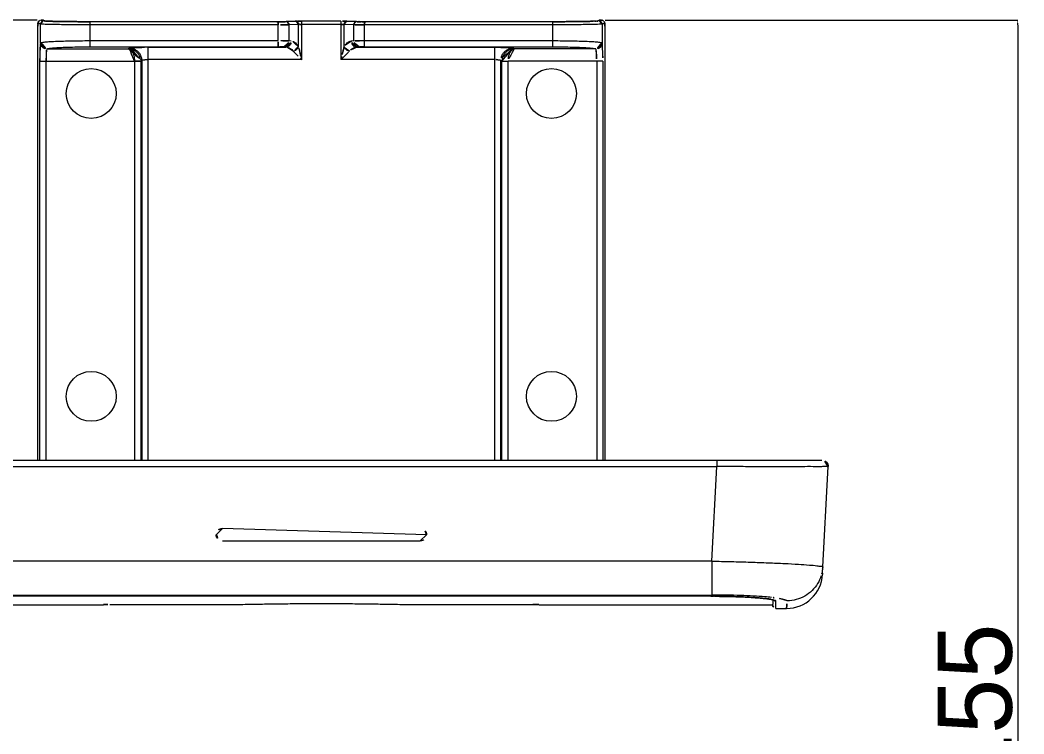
# Model space of a CAD drawing. Extents: x 16296665491 to 16296671741, y -37409618531 to -37409613952.
# Drawn here: x 16296667252 to 16296668064, y -37409616410 to -37409615832 of the extents above; entities that cross this region are included whole.
import ezdxf

# ---------------------------------------------------------------- set-up
doc = ezdxf.new("R2010")
doc.units = 0
doc.header["$LTSCALE"] = 10
doc.header["$MEASUREMENT"] = 0
doc.header["$PDMODE"] = 3
doc.header["$PDSIZE"] = -10
doc.layers.get('0').update_dxf_attribs({"linetype": 'CONTINUOUS'})
doc.layers.get('DEFPOINTS').update_dxf_attribs({"linetype": 'CONTINUOUS'})
doc.styles.add('Daelim Dimension', font='')
doc.styles.get('Daelim Dimension').set_extended_font_data('나눔고딕')
doc.dimstyles.new('DEFAULT', dxfattribs={"dimscale": 2, "dimtxt": 2, "dimasz": 2, "dimexe": 0, "dimexo": 2, "dimgap": 1, "dimtad": 1, "dimdec": 1, "dimzin": 9, "dimdsep": 46, "dimtxsty": 'Daelim Dimension', "dimcen": 0.5, "dimclrd": 252, "dimclre": 252, "dimclrt": 3, "dimadec": 1, "dimazin": 0, "dimtfac": 1, "dimtdec": 1, "dimtix": 1, "dimtmove": 0, "dimatfit": 3, "dimfxl": 1, "dimtolj": 1, "dimtzin": 1, "dimlwd": 9, "dimlwe": 9, "dimarcsym": 0})

# ---------------------------------------------------------------- blocks, each defined once
blk = doc.blocks.new('*D14')
at = {"color": 5, "lineweight": 9, "transparency": 16777216}
for p, q in [((16296667265.958839, -37409615832.332893), (16296666730.59252, -37409615832.332893)), ((16296666730.59252, -37409616303.547737), (16296666730.59252, -37409615836.332893)), ((16296667126.075529, -37409616307.547737), (16296666730.59252, -37409616307.547737))]:
    blk.add_line(p, q, dxfattribs=at)
at = {"color": 5, "transparency": 16777216}
for points in [[(16296666729.92585, -37409615836.332893), (16296666731.25919, -37409615836.332893), (16296666730.59252, -37409615832.332893)], [(16296666729.92585, -37409616303.547737), (16296666731.25919, -37409616303.547737), (16296666730.59252, -37409616307.547737)]]:
    blk.add_solid(points, dxfattribs=at)
at = {"layer": 'DEFPOINTS', "color": 0, "transparency": 16777216}
for p in [(16296666730.59252, -37409615832.332893), (16296667269.958839, -37409615832.332893), (16296667130.075529, -37409616307.547737)]:
    blk.add_point(p, dxfattribs=at)
at = {"color": 7, "lineweight": 0, "transparency": 16777216, "insert": (16296666696.274929, -37409616069.940308), "char_height": 60, "attachment_point": 5, "rotation": 90, "style": 'Daelim Dimension'}
blk.add_mtext('\\A1;475', dxfattribs=at)
blk = doc.blocks.new('*D18')
at = {"color": 5, "lineweight": 9, "transparency": 16777216}
for p, q in [((16296667725.16667, -37409615832.326347), (16296668058.81551, -37409615832.326347)), ((16296668058.81551, -37409615836.326347), (16296668058.81551, -37409616983.282181)), ((16296668054.81551, -37409616987.282181), (16296668058.81551, -37409616987.282181))]:
    blk.add_line(p, q, dxfattribs=at)
at = {"color": 5, "transparency": 16777216}
for points in [[(16296668058.14884, -37409615836.326347), (16296668059.48217, -37409615836.326347), (16296668058.81551, -37409615832.326347)], [(16296668058.14884, -37409616983.282181), (16296668059.48217, -37409616983.282181), (16296668058.81551, -37409616987.282181)]]:
    blk.add_solid(points, dxfattribs=at)
at = {"layer": 'DEFPOINTS', "color": 0, "transparency": 16777216}
for p in [(16296667721.16667, -37409615832.326347), (16296668058.81551, -37409616987.282181), (16296668058.81551, -37409616987.282181)]:
    blk.add_point(p, dxfattribs=at)
at = {"color": 7, "lineweight": 0, "transparency": 16777216, "insert": (16296668024.497919, -37409616409.80426), "char_height": 60, "attachment_point": 5, "rotation": 90, "style": 'Daelim Dimension'}
blk.add_mtext('\\A1;1155', dxfattribs=at)

msp = doc.modelspace()

# ---------------------------------------------------------------- linework, layer by layer
at = {"color": 9, "linetype": 'Continuous', "lineweight": 0}
for p, q in [((16296667266.628969, -37409615837.318077), (16296667266.62211, -37409615837.318077)), ((16296667266.622141, -37409615837.301376), (16296667266.628969, -37409615837.318077)), ((16296667268.82115, -37409615835.550117), (16296667266.75749, -37409615834.862793)), ((16296667268.82123, -37409615850.900421), (16296667268.82115, -37409615835.550117)), ((16296667271.31785, -37409615833.050537), (16296667269.254061, -37409615832.363167)), ((16296667270.877991, -37409615832.321327), (16296667270.878059, -37409615832.321327)), ((16296667270.878059, -37409615832.321327), (16296667270.88905, -37409615832.321999)), ((16296667270.88905, -37409615832.321999), (16296667273.070971, -37409615833.048714)), ((16296667271.20505, -37409615832.373093), (16296667271.193359, -37409615832.36927)), ((16296667460.987101, -37409615833.670853), (16296667308.76646, -37409615833.670853)), ((16296667308.76646, -37409615833.670853), (16296667308.76646, -37409615853.962051)), ((16296667460.98737, -37409615836.170464), (16296667308.76893, -37409615836.170464)), ((16296667460.98737, -37409615848.968903), (16296667460.98737, -37409615836.170464)), ((16296667465.490801, -37409615833.608719), (16296667465.517839, -37409615833.608437)), ((16296667475.276779, -37409615833.369751), (16296667467.482559, -37409615833.605392)), ((16296667477.44195, -37409615835.869362), (16296667469.647619, -37409615836.105011)), ((16296667469.647619, -37409615836.105011), (16296667469.647619, -37409615849.099922)), ((16296667474.729971, -37409615833.329391), (16296667474.75717, -37409615833.329117)), ((16296667474.729971, -37409615833.329391), (16296667474.75717, -37409615833.329117)), ((16296667477.441851, -37409615854.05349), (16296667477.44195, -37409615835.869362)), ((16296667478.307871, -37409615833.293198), (16296667478.307871, -37409615833.293327)), ((16296667511.575821, -37409615833.321747), (16296667480.039921, -37409615833.321747)), ((16296667480.039921, -37409615864.251534), (16296667480.039921, -37409615833.321747)), ((16296667511.576019, -37409615835.821373), (16296667480.039921, -37409615835.821373)), ((16296667511.575821, -37409615833.321747), (16296667511.575821, -37409615864.251534)), ((16296667513.454639, -37409615833.293198), (16296667513.454639, -37409615833.293327)), ((16296667521.96813, -37409615836.105011), (16296667514.1735, -37409615835.869347)), ((16296667514.173901, -37409615854.05349), (16296667514.1735, -37409615835.869347)), ((16296667524.13319, -37409615833.605392), (16296667516.338961, -37409615833.369751)), ((16296667517.032539, -37409615833.329391), (16296667517.005341, -37409615833.329117)), ((16296667517.005341, -37409615833.329117), (16296667517.032539, -37409615833.329391)), ((16296667521.96813, -37409615849.099922), (16296667521.96813, -37409615836.105011)), ((16296667526.271721, -37409615833.608719), (16296667526.24468, -37409615833.608437)), ((16296667682.846821, -37409615836.170464), (16296667530.62838, -37409615836.170464)), ((16296667530.6287, -37409615853.962051), (16296667530.62838, -37409615836.170464)), ((16296667682.849291, -37409615833.670853), (16296667530.699301, -37409615833.670853)), ((16296667682.849291, -37409615853.962051), (16296667682.849291, -37409615833.670853)), ((16296667718.544781, -37409615833.048714), (16296667720.72669, -37409615832.321999)), ((16296667722.361679, -37409615832.363167), (16296667720.297899, -37409615833.050537)), ((16296667720.4107, -37409615832.373093), (16296667720.422569, -37409615832.369217)), ((16296667720.72669, -37409615832.321999), (16296667720.738131, -37409615832.321327)), ((16296667720.738131, -37409615832.321327), (16296667720.73819, -37409615832.321327)), ((16296667722.7946, -37409615835.550117), (16296667722.79443, -37409615850.899887)), ((16296667724.858259, -37409615834.862793), (16296667722.7946, -37409615835.550117)), ((16296667724.98678, -37409615837.318077), (16296667724.993601, -37409615837.301376)), ((16296667724.993629, -37409615837.318077), (16296667724.98678, -37409615837.318077)), ((16296667274.021179, -37409615855.575417), (16296667340.00803, -37409615855.575417)), ((16296667308.76646, -37409615848.968903), (16296667460.98737, -37409615848.968903)), ((16296667308.76646, -37409615853.962051), (16296667460.96563, -37409615853.962051)), ((16296667340.57325, -37409615855.010208), (16296667340.00803, -37409615855.575417)), ((16296667355.5527, -37409615854.265228), (16296667467.213961, -37409615854.265213)), ((16296667355.5527, -37409615854.265228), (16296667355.5527, -37409616188.27993)), ((16296667467.213961, -37409615854.265213), (16296667465.31749, -37409615854.093071)), ((16296667471.544241, -37409615849.272079), (16296667469.647619, -37409615849.099922)), ((16296667521.96813, -37409615849.099922), (16296667520.07151, -37409615849.272079)), ((16296667526.29825, -37409615854.093071), (16296667524.401779, -37409615854.265221)), ((16296667524.401779, -37409615854.265221), (16296667636.063049, -37409615854.265228)), ((16296667530.62838, -37409615848.968903), (16296667682.849291, -37409615848.968903)), ((16296667530.6287, -37409615853.962051), (16296667682.849291, -37409615853.962051)), ((16296667636.063049, -37409616188.27993), (16296667636.063049, -37409615854.265228)), ((16296667651.60771, -37409615855.575417), (16296667651.04249, -37409615855.010208)), ((16296667717.594589, -37409615855.575432), (16296667651.60771, -37409615855.575417)), ((16296667268.2012, -37409615865.561722), (16296667344.746691, -37409615865.561722)), ((16296667268.2012, -37409616188.27993), (16296667268.2012, -37409615865.561722)), ((16296667273.194349, -37409616188.27993), (16296667273.194349, -37409615865.561722)), ((16296667349.732599, -37409615865.314079), (16296667344.746691, -37409615865.561722)), ((16296667349.746, -37409615865.810043), (16296667344.752859, -37409615865.810043)), ((16296667344.752859, -37409615865.810043), (16296667344.752859, -37409616188.27993)), ((16296667350.559549, -37409615864.996498), (16296667349.746, -37409615865.810043)), ((16296667349.746, -37409615865.810043), (16296667349.746, -37409616188.27993)), ((16296667350.559549, -37409615864.996498), (16296667350.559549, -37409616188.27993)), ((16296667480.039921, -37409615864.251534), (16296667355.5527, -37409615864.251534)), ((16296667636.063049, -37409615864.251534), (16296667511.575821, -37409615864.251534)), ((16296667641.86974, -37409615865.810043), (16296667641.0562, -37409615864.996498)), ((16296667641.0562, -37409616188.27993), (16296667641.0562, -37409615864.996498)), ((16296667646.86289, -37409615865.810043), (16296667641.86974, -37409615865.810043)), ((16296667641.86974, -37409616188.27993), (16296667641.86974, -37409615865.810043)), ((16296667641.88315, -37409615865.314079), (16296667646.869049, -37409615865.561722)), ((16296667646.86289, -37409616188.27993), (16296667646.86289, -37409615865.810043)), ((16296667723.414551, -37409615865.561722), (16296667646.869049, -37409615865.561722)), ((16296667718.4214, -37409615865.561127), (16296667718.4214, -37409616188.27993)), ((16296667723.414551, -37409615865.561722), (16296667723.414551, -37409616188.27993)), ((16296667815.65556, -37409616188.27993), (16296667815.65556, -37409616193.541611)), ((16296667175.96019, -37409616193.541611), (16296667815.65556, -37409616193.541611)), ((16296667811.645109, -37409616270.065613), (16296667815.65556, -37409616193.541611)), ((16296667811.645109, -37409616270.065613), (16296667179.97064, -37409616270.065613)), ((16296667811.645109, -37409616270.065613), (16296667811.645109, -37409616297.443123)), ((16296667901.01754, -37409616279.687317), (16296667900.95937, -37409616280.797241)), ((16296667179.97064, -37409616297.443123), (16296667811.645109, -37409616297.443123)), ((16296667810.80797, -37409616298.446449), (16296667810.80797, -37409616298.454643)), ((16296667863.307989, -37409616308.279968), (16296667863.307989, -37409616302.247192)), ((16296667860.807989, -37409616305.779716), (16296667860.807989, -37409616304.961327))]:
    msp.add_line(p, q, dxfattribs=at)
at = {"color": 7, "linetype": 'Continuous', "lineweight": 0}
for p, q in [((16296667266.62211, -37409616188.27993), (16296667266.62211, -37409615837.318077)), ((16296667271.20505, -37409615832.373093), (16296667273.386971, -37409615833.0998)), ((16296667465.490801, -37409615833.608719), (16296667474.729971, -37409615833.329391)), ((16296667517.032539, -37409615833.329391), (16296667526.271709, -37409615833.608719)), ((16296667718.25584, -37409615833.09079), (16296667720.4107, -37409615832.373093)), ((16296667724.993629, -37409615837.318077), (16296667724.993629, -37409616188.27993)), ((16296667091.07675, -37409616188.27993), (16296667900.539, -37409616188.27993)), ((16296667901.01754, -37409616279.687317), (16296667905.53223, -37409616193.541847)), ((16296667810.80797, -37409616298.454643), (16296667180.807779, -37409616298.454643)), ((16296667860.807989, -37409616301.257622), (16296667860.807989, -37409616304.961327)), ((16296667130.80776, -37409616305.279968), (16296667319.702999, -37409616305.279968)), ((16296667319.697109, -37409616305.279663), (16296667319.702999, -37409616305.167183)), ((16296667324.807819, -37409616305.118553), (16296667426.34971, -37409616305.118553)), ((16296667565.266041, -37409616305.118553), (16296667666.80793, -37409616305.118553)), ((16296667671.912741, -37409616305.279968), (16296667860.807989, -37409616305.279968)), ((16296667671.91864, -37409616305.279663), (16296667671.91275, -37409616305.167183)), ((16296667863.307989, -37409616308.279968), (16296667871.999411, -37409616308.279968))]:
    msp.add_line(p, q, dxfattribs=at)
at = {"lineweight": 0}
msp.add_lwpolyline([(16296667415.807871, -37409616253.644562), (16296667575.807871, -37409616253.644562, 0.4142135624), (16296667580.807871, -37409616248.644562), (16296667580.807871, -37409616248.644562, 0.4142135624), (16296667575.807871, -37409616243.644562), (16296667415.807871, -37409616243.644562, 0.4142135624), (16296667410.807871, -37409616248.644562), (16296667410.807871, -37409616248.644562, 0.4142135624)], format="xyb", close=True, dxfattribs=at)
at = {"color": 9, "linetype": 'Continuous', "lineweight": 0}
for centre in [(16296667309.807871, -37409615891.713722), (16296667681.807871, -37409615891.713722), (16296667309.807871, -37409616136.713722), (16296667681.807871, -37409616136.713722)]:
    msp.add_circle(centre, 20.192124, dxfattribs=at)
at = {"color": 7, "linetype": 'Continuous', "lineweight": 0}
for centre, radius, start, end in [((16296667900.539101, -37409616193.27993), 5.000002, 356.999900535, 90), ((16296667871.99909, -37409616279.279907), 29.000009, 269.996065811, 356.999900535), ((16296667863.307989, -37409616305.779968), 2.500001, 180, 270)]:
    msp.add_arc(centre, radius, start, end, dxfattribs=at)
for points, start_tangent, end_tangent in [([(16296667266.635139, -37409615836.403709), (16296667266.62323, -37409615837.09906), (16296667266.62199, -37409615837.301224)], (-0.0255139477, -0.9996744663), (-0.0034279371, -0.9999941246)), ([(16296667266.640909, -37409615836.197968), (16296667266.635139, -37409615836.403709)], (-0.0306258522, -0.9995309186), (-0.0255139475, -0.9996744663)), ([(16296667267.302231, -37409615833.292473), (16296667267.21093, -37409615833.412521), (16296667266.97892, -37409615833.808662), (16296667266.823271, -37409615834.230637), (16296667266.74156, -37409615834.633583), (16296667266.704281, -37409615834.973381), (16296667266.67728, -37409615835.356003), (16296667266.654169, -37409615835.826363), (16296667266.640909, -37409615836.197968)], (-0.6288241479, -0.7775475491), (-0.0306258522, -0.9995309186)), ([(16296667267.61071, -37409615832.97319), (16296667267.50268, -37409615833.072517), (16296667267.302231, -37409615833.292473)], (-0.7555990563, -0.6550344007), (-0.6288241478, -0.7775475491)), ([(16296667268.590139, -37409615832.448997), (16296667268.20541, -37409615832.589508), (16296667267.839569, -37409615832.796761), (16296667267.61071, -37409615832.97319)], (-0.9640989632, -0.2655431964), (-0.7555990563, -0.6550344007)), ([(16296667269.66641, -37409615832.338943), (16296667269.51178, -37409615832.343033), (16296667269.31761, -37409615832.349663), (16296667269.150299, -37409615832.358269), (16296667268.928129, -37409615832.380051), (16296667268.590139, -37409615832.448997)], (-0.9997112935, -0.024027686), (-0.9640989632, -0.2655431964)), ([(16296667270.25103, -37409615832.328148), (16296667270.036591, -37409615832.331482), (16296667269.751499, -37409615832.33699), (16296667269.66641, -37409615832.338943)], (-0.9998994167, -0.0141829618), (-0.9997112935, -0.0240276858)), ([(16296667270.613609, -37409615832.323723), (16296667270.36639, -37409615832.326576), (16296667270.25103, -37409615832.328148)], (-0.999946706, -0.0103240076), (-0.9998994167, -0.0141829618)), ([(16296667270.87785, -37409615832.321327), (16296667270.74638, -37409615832.322441), (16296667270.613609, -37409615832.323723)], (-0.9999692995, -0.0078358209), (-0.999946706, -0.0103240077)), ([(16296667271.193279, -37409615832.369522), (16296667270.99552, -37409615832.327293), (16296667270.877781, -37409615832.321281)], (-0.9525057027, 0.3045207486), (-0.999968958, -0.0078792844)), ([(16296667274.71895, -37409615833.204811), (16296667274.4573, -37409615833.189522), (16296667274.118641, -37409615833.167152), (16296667273.8431, -37409615833.145737), (16296667273.628691, -37409615833.125771), (16296667273.47369, -37409615833.107986), (16296667273.37822, -37409615833.094093), (16296667273.37326, -37409615833.093132)], (-0.9984448211, 0.0557488944), (-0.9819135342, 0.1893299011)), ([(16296667307.279261, -37409615833.643333), (16296667305.90485, -37409615833.641708), (16296667303.874269, -37409615833.637604), (16296667301.88674, -37409615833.631577), (16296667299.94766, -37409615833.623756), (16296667298.06146, -37409615833.614212), (16296667296.23213, -37409615833.603043), (16296667294.46327, -37409615833.590347), (16296667292.758039, -37409615833.576241), (16296667291.119261, -37409615833.560799), (16296667289.5497, -37409615833.544144), (16296667288.051491, -37409615833.526367), (16296667286.626089, -37409615833.507568), (16296667285.27463, -37409615833.487839), (16296667283.99802, -37409615833.467293), (16296667282.796841, -37409615833.445999), (16296667281.671101, -37409615833.424057), (16296667280.620649, -37409615833.401573), (16296667279.645161, -37409615833.378593), (16296667278.74412, -37409615833.35524), (16296667277.91659, -37409615833.331581), (16296667277.16197, -37409615833.307701), (16296667276.48003, -37409615833.28373), (16296667275.87011, -37409615833.259804), (16296667275.330971, -37409615833.236023), (16296667274.86075, -37409615833.212547), (16296667274.71895, -37409615833.204811)], (-0.9999996442, 0.000843539), (-0.9984448211, 0.0557488945)), ([(16296667309.021629, -37409615833.644058), (16296667307.971901, -37409615833.643799), (16296667307.279261, -37409615833.643333)], (-1, -0.0000038852), (-0.9999996442, 0.000843539)), ([(16296667459.79236, -37409615833.644211), (16296667459.91423, -37409615833.64415), (16296667460.039289, -37409615833.644112), (16296667460.16988, -37409615833.644073), (16296667460.30966, -37409615833.644012), (16296667460.46216, -37409615833.643951), (16296667460.63101, -37409615833.643883), (16296667460.82004, -37409615833.643806), (16296667461.03334, -37409615833.643707), (16296667461.27499, -37409615833.643593), (16296667461.54851, -37409615833.64344), (16296667461.85144, -37409615833.643227), (16296667462.18107, -37409615833.642906), (16296667462.55731, -37409615833.642273)], (0.9999992688, 0.0012093051), (0.9999974378, 0.0022637325)), ([(16296667462.55731, -37409615833.642273), (16296667462.96084, -37409615833.641037), (16296667463.35638, -37409615833.63913), (16296667463.739611, -37409615833.636513), (16296667464.11162, -37409615833.633148), (16296667464.477381, -37409615833.628906), (16296667464.838779, -37409615833.62355), (16296667465.19105, -37409615833.616814), (16296667465.517839, -37409615833.608437)], (0.9999974378, 0.0022637325), (0.9995434213, 0.0302150462)), ([(16296667474.75717, -37409615833.329117), (16296667475.41016, -37409615833.31427), (16296667476.258341, -37409615833.302917), (16296667476.90576, -37409615833.297638)], (0.9995424176, 0.0302482311), (0.9999799155, 0.0063378644)), ([(16296667476.90576, -37409615833.297638), (16296667477.245541, -37409615833.295776), (16296667478.307871, -37409615833.293327)], (0.9999799155, 0.0063378644), (1, -0.0000059757)), ([(16296667513.454639, -37409615833.293327), (16296667514.517731, -37409615833.295776), (16296667514.85758, -37409615833.297653)], (1, 0.0000072572), (0.9999798873, -0.0063423206)), ([(16296667514.85758, -37409615833.297653), (16296667515.50495, -37409615833.302933), (16296667516.352909, -37409615833.314278), (16296667517.005341, -37409615833.329117)], (0.9999798873, -0.0063423205), (0.9995425725, -0.0302431098)), ([(16296667526.24468, -37409615833.608437), (16296667526.514919, -37409615833.61554), (16296667526.798161, -37409615833.621353), (16296667527.10194, -37409615833.626358), (16296667527.43005, -37409615833.630707), (16296667527.78315, -37409615833.634453), (16296667528.159929, -37409615833.637543), (16296667528.55125, -37409615833.639923), (16296667528.945881, -37409615833.641563), (16296667529.07526, -37409615833.641937)], (0.9995433608, -0.0302170471), (0.9999962239, -0.0027481202)), ([(16296667529.07526, -37409615833.641937), (16296667529.32585, -37409615833.642517), (16296667529.661501, -37409615833.642998), (16296667529.95178, -37409615833.643257), (16296667530.216089, -37409615833.64344), (16296667530.454929, -37409615833.643578), (16296667530.66851, -37409615833.643677), (16296667530.858891, -37409615833.643768), (16296667531.028509, -37409615833.643837), (16296667531.182911, -37409615833.643913), (16296667531.329029, -37409615833.643967), (16296667531.473841, -37409615833.64402), (16296667531.62435, -37409615833.644081), (16296667531.787519, -37409615833.644127), (16296667531.96941, -37409615833.644211)], (0.9999962239, -0.0027481202), (0.9999997267, -0.0007393585)), ([(16296667684.338249, -37409615833.643333), (16296667683.190981, -37409615833.643967), (16296667682.59411, -37409615833.644058)], (-0.9999996434, -0.0008444857), (-1, 0.0000038771)), ([(16296667716.945551, -37409615833.20208), (16296667716.57234, -37409615833.222038), (16296667716.153099, -37409615833.242104), (16296667715.687111, -37409615833.262207), (16296667715.17363, -37409615833.282318), (16296667714.61212, -37409615833.302361), (16296667714.00218, -37409615833.322289), (16296667713.343479, -37409615833.342041), (16296667712.635731, -37409615833.36158), (16296667711.87849, -37409615833.380859), (16296667711.07135, -37409615833.399849), (16296667710.21409, -37409615833.418503), (16296667709.30657, -37409615833.436752), (16296667708.348669, -37409615833.454567), (16296667707.34034, -37409615833.471916), (16296667706.28161, -37409615833.488747), (16296667705.172791, -37409615833.504997), (16296667704.014311, -37409615833.520638), (16296667702.80666, -37409615833.535591), (16296667701.550461, -37409615833.549828), (16296667700.2465, -37409615833.563293), (16296667698.89591, -37409615833.575897), (16296667697.50012, -37409615833.587631), (16296667696.060511, -37409615833.598412), (16296667694.578581, -37409615833.608192), (16296667693.05603, -37409615833.61692), (16296667691.494761, -37409615833.624542), (16296667689.89683, -37409615833.630981), (16296667688.264521, -37409615833.636208), (16296667686.60047, -37409615833.64016), (16296667684.90806, -37409615833.642769), (16296667684.338249, -37409615833.643333)], (-0.9983926179, -0.0566761012), (-0.9999996434, -0.0008444857)), ([(16296667717.556391, -37409615833.162842), (16296667717.27339, -37409615833.182297), (16296667716.945551, -37409615833.20208)], (-0.9972468746, -0.0741530243), (-0.9983926179, -0.0566761012)), ([(16296667717.864389, -37409615833.137787), (16296667717.794809, -37409615833.143837), (16296667717.556391, -37409615833.162842)], (-0.995981579, -0.0895583288), (-0.9972468746, -0.0741530244)), ([(16296667720.737949, -37409615832.321281), (16296667720.607269, -37409615832.328789), (16296667720.422649, -37409615832.369476)], (-0.9999687579, 0.0079046376), (-0.9524703381, -0.3046313428)), ([(16296667721.93376, -37409615832.338577), (16296667721.768539, -37409615832.334976), (16296667721.48773, -37409615832.329987), (16296667721.16543, -37409615832.325546), (16296667720.79718, -37409615832.321808), (16296667720.737909, -37409615832.321327)], (-0.9997196332, 0.0236781534), (-0.9999693034, 0.0078353214)), ([(16296667723.915051, -37409615832.898811), (16296667723.532181, -37409615832.649696), (16296667723.140011, -37409615832.483429), (16296667722.78167, -37409615832.394562), (16296667722.53167, -37409615832.363167), (16296667722.37085, -37409615832.352913), (16296667722.20797, -37409615832.346313), (16296667722.009279, -37409615832.340439), (16296667721.93376, -37409615832.338577)], (-0.7851682653, 0.6192824842), (-0.9997196332, 0.0236781533)), ([(16296667724.26033, -37409615833.228897), (16296667723.915051, -37409615832.898811)], (-0.6540010374, 0.7564936503), (-0.7851682652, 0.6192824843)), ([(16296667724.792669, -37409615834.231956), (16296667724.746321, -37409615834.080116), (16296667724.54348, -37409615833.629028), (16296667724.26033, -37409615833.228897)], (-0.2639903566, 0.9645253193), (-0.6540010374, 0.7564936504)), ([(16296667724.979441, -37409615836.359016), (16296667724.95929, -37409615835.771477), (16296667724.9342, -37409615835.28553), (16296667724.903589, -37409615834.886414), (16296667724.85647, -37409615834.520264), (16296667724.792669, -37409615834.231956)], (-0.0265938332, 0.9996463215), (-0.2639903566, 0.9645253193)), ([(16296667724.993759, -37409615837.301224), (16296667724.99225, -37409615837.068909), (16296667724.979441, -37409615836.359016)], (-0.0034299899, 0.9999941176), (-0.0265938332, 0.9996463215)), ([(16296667905.53224, -37409616193.541962), (16296667904.164129, -37409616193.582916), (16296667900.108549, -37409616193.614998), (16296667893.490431, -37409616193.637039), (16296667884.510481, -37409616193.648247), (16296667873.44035, -37409616193.648216), (16296667860.614241, -37409616193.636932), (16296667846.41872, -37409616193.614838), (16296667831.280951, -37409616193.58271), (16296667815.65556, -37409616193.541611)], (0.038295426, -0.9992664611), (-0.9999958527, 0.0028800387)), ([(16296667810.80797, -37409616298.454552), (16296667812.678789, -37409616298.457283), (16296667813.811119, -37409616298.461578)], (1, -0.0000039156), (0.9999890755, -0.0046742698)), ([(16296667813.811119, -37409616298.461578), (16296667816.05714, -37409616298.476013), (16296667819.37109, -37409616298.511749), (16296667822.60622, -37409616298.563667), (16296667825.75079, -37409616298.630737), (16296667828.79512, -37409616298.71183), (16296667831.730459, -37409616298.805847), (16296667834.548941, -37409616298.911728), (16296667837.24387, -37409616299.028267), (16296667839.808821, -37409616299.154221), (16296667842.23852, -37409616299.288383), (16296667844.52877, -37409616299.429626), (16296667846.67696, -37409616299.576797), (16296667848.681471, -37409616299.728737), (16296667850.541189, -37409616299.884361), (16296667852.255461, -37409616300.042603), (16296667853.824579, -37409616300.202454), (16296667855.24988, -37409616300.362877), (16296667856.532801, -37409616300.522858), (16296667857.67454, -37409616300.681236), (16296667858.675579, -37409616300.836678), (16296667859.537279, -37409616300.987633), (16296667860.261089, -37409616301.132088), (16296667860.847891, -37409616301.267319), (16296667861.29719, -37409616301.389053), (16296667861.60092, -37409616301.488129), (16296667861.6378, -37409616301.503723)], (0.9999890755, -0.0046742698), (0.9196992341, -0.392623635)), ([(16296667319.702999, -37409616305.167183), (16296667320.0979, -37409616305.14946), (16296667321.1982, -37409616305.133698), (16296667322.839161, -37409616305.12262), (16296667324.807819, -37409616305.118553)], (-0.0047739418, 0.9999886047), (1, 0.0000004613)), ([(16296667426.34971, -37409616305.118553), (16296667434.280439, -37409616304.945587), (16296667444.94607, -37409616304.745987), (16296667457.777849, -37409616304.556053), (16296667472.3451, -37409616304.406883), (16296667487.83408, -37409616304.32579), (16296667503.78167, -37409616304.32579), (16296667519.270651, -37409616304.406883), (16296667533.8379, -37409616304.556053), (16296667546.66968, -37409616304.745987), (16296667557.33531, -37409616304.945587), (16296667565.266041, -37409616305.118553)], (0.9997326194, 0.0231233592), (0.9997326194, -0.0231233592)), ([(16296667666.80793, -37409616305.118553), (16296667668.77659, -37409616305.12262), (16296667670.417549, -37409616305.133698), (16296667671.517839, -37409616305.14946), (16296667671.912741, -37409616305.167183)], (1, -0.0000004853), (-0.0045635259, -0.9999895871)), ([(16296667871.999411, -37409616308.279968), (16296667872.035339, -37409616307.58918), (16296667872.142799, -37409616305.517143), (16296667872.321739, -37409616302.064873)], (0.0519994532, 0.9986471133), (0.0518314772, 0.9986558456))]:
    msp.add_spline(points, degree=3, dxfattribs=dict(at, start_tangent=start_tangent, end_tangent=end_tangent))
at = {"color": 9, "linetype": 'Continuous', "lineweight": 0}
for points, start_tangent, end_tangent in [([(16296667266.62896, -37409615837.318077), (16296667266.63279, -37409615836.866676), (16296667266.64163, -37409615836.424538), (16296667266.65473, -37409615836.007652), (16296667266.671329, -37409615835.63205), (16296667266.69067, -37409615835.313744), (16296667266.70112, -37409615835.181084), (16296667266.711981, -37409615835.068741), (16296667266.723141, -37409615834.978737), (16296667266.73451, -37409615834.913071), (16296667266.746, -37409615834.873741), (16296667266.7575, -37409615834.862747)], (0.0023705014, 0.9999971904), (0.9485943616, -0.3164944505)), ([(16296667267.30883, -37409615833.297783), (16296667267.179041, -37409615833.474792), (16296667266.9482, -37409615833.906761), (16296667266.80587, -37409615834.375427), (16296667266.757509, -37409615834.862793)], (-0.6260837783, -0.7797557967), (-0.0009074042, -0.9999995883)), ([(16296667308.76893, -37409615836.170471), (16296667301.22402, -37409615836.15873), (16296667293.948259, -37409615836.123894), (16296667287.202789, -37409615836.067207), (16296667281.23345, -37409615835.990723), (16296667276.25304, -37409615835.897179), (16296667272.439859, -37409615835.789909), (16296667269.93289, -37409615835.672821), (16296667268.82115, -37409615835.550117)], (-1, 0.0000022263), (-0.9545989401, 0.2978940475)), ([(16296667268.82127, -37409615835.550163), (16296667269.011971, -37409615834.594116), (16296667269.55331, -37409615833.78347), (16296667270.36298, -37409615833.24147), (16296667271.31785, -37409615833.050537)], (0.0009122747, 0.9999995839), (0.9999995818, 0.0009145022)), ([(16296667270.239071, -37409615832.329147), (16296667269.955059, -37409615832.333878), (16296667269.7087, -37409615832.33918), (16296667269.50769, -37409615832.344902), (16296667269.426611, -37409615832.347878), (16296667269.35977, -37409615832.350899), (16296667269.30813, -37409615832.353973), (16296667269.272659, -37409615832.35704), (16296667269.254061, -37409615832.363167)], (-0.999893444, -0.0145979705), (0.9487603623, -0.3159964792)), ([(16296667270.6591, -37409615832.324028), (16296667270.239071, -37409615832.329147)], (-0.9999505078, -0.0099489707), (-0.9998934439, -0.0145979707)), ([(16296667270.88905, -37409615832.321999), (16296667270.6591, -37409615832.324028)], (-0.9999699996, -0.0077459635), (-0.9999505078, -0.0099489708)), ([(16296667271.193211, -37409615832.369743), (16296667270.88905, -37409615832.321999)], (-0.9528000659, 0.3035984756), (-0.9999995818, -0.0009145021)), ([(16296667271.865061, -37409615833.152512), (16296667271.31785, -37409615833.050537)], (-0.9967825565, 0.0801531972), (-0.9489833858, 0.3153260748)), ([(16296667272.359159, -37409615833.173149), (16296667271.865061, -37409615833.152512)], (-0.9996302895, 0.0271897818), (-0.9967825565, 0.0801531972)), ([(16296667273.00094, -37409615833.19725), (16296667272.359159, -37409615833.173149)], (-0.9989244643, 0.0463671709), (-0.9996302895, 0.0271897819)), ([(16296667273.070971, -37409615833.048714), (16296667274.06406, -37409615833.165947)], (0.9489758494, -0.3153487551), (0.9996215227, -0.027510203)), ([(16296667273.381861, -37409615833.098633), (16296667273.070971, -37409615833.048714)], (-0.9506727995, 0.310195468), (-0.9999995818, -0.0009145019)), ([(16296667274.70928, -37409615833.290253), (16296667273.00094, -37409615833.19725)], (-0.9987123112, 0.050731839), (-0.9989244643, 0.046367171)), ([(16296667274.06406, -37409615833.165947), (16296667274.678459, -37409615833.189171)], (0.9996215227, -0.0275102031), (0.9989172428, -0.0465224892)), ([(16296667308.76646, -37409615833.670853), (16296667301.698931, -37409615833.659119), (16296667294.87697, -37409615833.62429), (16296667288.551929, -37409615833.567596), (16296667282.95446, -37409615833.491112), (16296667278.28442, -37409615833.397537), (16296667274.70928, -37409615833.290253)], (-1, 0.0000022014), (-0.9987123112, 0.050731839)), ([(16296667274.719601, -37409615833.191109), (16296667276.31616, -37409615833.278427), (16296667277.787121, -37409615833.336067)], (0.998872678, -0.0474697085), (0.9995617512, -0.0296024589)), ([(16296667277.787121, -37409615833.336067), (16296667279.74909, -37409615833.381599), (16296667284.23485, -37409615833.471542), (16296667289.613331, -37409615833.545067), (16296667295.692039, -37409615833.599548), (16296667302.249861, -37409615833.632988), (16296667308.70598, -37409615833.644188)], (0.9995617512, -0.0296024589), (0.9999999883, -0.0001531445)), ([(16296667460.986441, -37409615836.170464), (16296667460.986469, -37409615835.224037), (16296667460.986521, -37409615834.418411), (16296667460.986601, -37409615833.873573), (16296667460.988171, -37409615833.670853)], (0.0000033613, 1), (0.1350275601, 0.9908418431)), ([(16296667464.035379, -37409615833.659554), (16296667462.543091, -37409615833.667999), (16296667460.987101, -37409615833.670853)], (-0.9999699248, -0.0077556138), (-1, -0.0000034133)), ([(16296667469.647619, -37409615836.105011), (16296667468.419371, -37409615836.127136), (16296667466.865561, -37409615836.145462), (16296667465.054649, -37409615836.159149), (16296667463.065969, -37409615836.16761), (16296667460.98737, -37409615836.170464)], (-0.9997429636, -0.0226717175), (-1, -0.0000004447)), ([(16296667466.895081, -37409615833.620628), (16296667466.56065, -37409615833.627541), (16296667465.39459, -37409615833.645859), (16296667464.035379, -37409615833.659554)], (-0.9997527945, -0.0222339783), (-0.9999699248, -0.0077556138)), ([(16296667467.482559, -37409615833.605392), (16296667466.895081, -37409615833.620628)], (-0.9995435722, -0.0302100515), (-0.9997527946, -0.0222339782)), ([(16296667469.647619, -37409615836.105011), (16296667469.477421, -37409615835.153427), (16296667469.006821, -37409615834.345154), (16296667468.30673, -37409615833.801872), (16296667467.482559, -37409615833.605392)], (-0.0075580459, 0.9999714376), (-0.9999492549, 0.0100741067)), ([(16296667476.04944, -37409615833.351486), (16296667475.276779, -37409615833.369751)], (-0.9998357226, -0.0181253359), (-0.9995404746, -0.0303123689)), ([(16296667477.441851, -37409615835.86937), (16296667477.27165, -37409615834.917809), (16296667476.801081, -37409615834.109528), (16296667476.100981, -37409615833.566254), (16296667475.276779, -37409615833.369751)], (-0.0075580496, 0.9999714375), (-0.9999492549, 0.0100741057)), ([(16296667477.01573, -37409615833.337639), (16296667476.505819, -37409615833.344193), (16296667476.04944, -37409615833.351486)], (-0.9999340135, -0.0114877607), (-0.9998357226, -0.0181253359)), ([(16296667480.039921, -37409615833.321747), (16296667478.155109, -37409615833.32756), (16296667477.01573, -37409615833.337639)], (-0.9999999734, 0.0002307548), (-0.9999340135, -0.0114877607)), ([(16296667480.039921, -37409615835.821373), (16296667479.012609, -37409615835.827171), (16296667478.11301, -37409615835.843803), (16296667477.44195, -37409615835.869362)], (-0.9999999998, 0.0000211281), (-0.9984771112, -0.0551675483)), ([(16296667514.1735, -37409615835.869347), (16296667513.50308, -37409615835.843803), (16296667512.603559, -37409615835.827171), (16296667511.576019, -37409615835.821373)], (-0.9984771999, 0.055165943), (-1, -0.0000046317)), ([(16296667515.108009, -37409615833.344162), (16296667513.458229, -37409615833.327553), (16296667511.575821, -37409615833.321747)], (-0.9999000273, 0.0141398508), (-0.999999999, -0.0000448682)), ([(16296667514.173901, -37409615835.86937), (16296667514.34409, -37409615834.917824), (16296667514.814659, -37409615834.109543), (16296667515.514759, -37409615833.566254), (16296667516.338961, -37409615833.369751)], (0.0075580414, 0.9999714376), (0.9999492549, 0.0100741058)), ([(16296667515.564871, -37409615833.351402), (16296667515.108009, -37409615833.344162)], (-0.999838102, 0.0179936024), (-0.9999000273, 0.0141398508)), ([(16296667516.338961, -37409615833.369751), (16296667515.564871, -37409615833.351402)], (-0.9995288379, 0.0306936838), (-0.999838102, 0.0179936024)), ([(16296667521.96813, -37409615836.105011), (16296667522.138321, -37409615835.15345), (16296667522.6089, -37409615834.345177), (16296667523.30899, -37409615833.801888), (16296667524.13319, -37409615833.605392)], (0.0075580415, 0.9999714376), (0.9999492549, 0.0100741057)), ([(16296667530.62838, -37409615836.170464), (16296667528.549141, -37409615836.16761), (16296667526.560749, -37409615836.159149), (16296667524.750099, -37409615836.145462), (16296667523.196461, -37409615836.127136), (16296667521.96813, -37409615836.105011)], (-1, 0.000002641), (-0.9997429122, 0.0226739836)), ([(16296667524.726681, -37409615833.620773), (16296667524.13319, -37409615833.605392)], (-0.9997541841, 0.0221714091), (-0.9995434799, 0.0302131056)), ([(16296667527.619841, -37409615833.659851), (16296667526.244511, -37409615833.646156), (16296667525.064791, -37409615833.627724), (16296667524.726681, -37409615833.620773)], (-0.9999708518, 0.0076351583), (-0.9997541841, 0.022171409)), ([(16296667530.699301, -37409615833.670853), (16296667529.129009, -37409615833.668213), (16296667527.619841, -37409615833.659851)], (-0.9999999869, -0.0001620329), (-0.9999708518, 0.0076351583)), ([(16296667530.699301, -37409615833.670853), (16296667530.629511, -37409615833.873573), (16296667530.62962, -37409615834.418419), (16296667530.6297, -37409615835.224037), (16296667530.62838, -37409615836.170464)], (-0.9871617597, -0.1597236994), (-0.0020693218, -0.999997859)), ([(16296667722.7946, -37409615835.550117), (16296667721.682859, -37409615835.672821), (16296667719.17589, -37409615835.789909), (16296667715.3627, -37409615835.897179), (16296667710.382299, -37409615835.990723), (16296667704.41296, -37409615836.067207), (16296667697.66749, -37409615836.123894), (16296667690.39172, -37409615836.15873), (16296667682.846821, -37409615836.170471)], (-0.9545989441, -0.2978940347), (-1, -0.0000022262)), ([(16296667716.906469, -37409615833.290253), (16296667713.331329, -37409615833.397537), (16296667708.661289, -37409615833.491112), (16296667703.06382, -37409615833.567596), (16296667696.73877, -37409615833.62429), (16296667689.916809, -37409615833.659119), (16296667682.849291, -37409615833.670853)], (-0.9987123115, -0.0507318322), (-1, -0.0000022012)), ([(16296667682.957529, -37409615833.64418), (16296667689.351879, -37409615833.633041), (16296667695.904181, -37409615833.599678), (16296667701.985781, -37409615833.545258), (16296667707.366461, -37409615833.471779), (16296667711.85524, -37409615833.381866), (16296667713.839491, -37409615833.33577)], (0.9999999844, 0.000176463), (0.9995566502, 0.0297742021)), ([(16296667713.839491, -37409615833.33577), (16296667715.290911, -37409615833.278763), (16296667716.93219, -37409615833.189392)], (0.9995566502, 0.0297742021), (0.9989217444, 0.0464257317)), ([(16296667716.93219, -37409615833.189392), (16296667717.548309, -37409615833.166191), (16296667718.35515, -37409615833.099823)], (0.9989217444, 0.0464257317), (0.9780838347, 0.2082114607)), ([(16296667717.8283, -37409615833.23893), (16296667716.906469, -37409615833.290253)], (-0.9983720103, -0.0570379609), (-0.9987123115, -0.0507318322)), ([(16296667718.232889, -37409615833.098953), (16296667718.544781, -37409615833.048714)], (0.9503544413, 0.311169465), (0.9999995818, -0.0009145021)), ([(16296667719.25659, -37409615833.173149), (16296667717.8283, -37409615833.23893)], (-0.9996302888, -0.0271898083), (-0.9983720103, -0.0570379609)), ([(16296667718.35515, -37409615833.099823), (16296667718.544781, -37409615833.048714)], (0.9780838347, 0.2082114607), (0.9489775282, 0.315343703)), ([(16296667719.75069, -37409615833.152512), (16296667719.25659, -37409615833.173149)], (-0.9967825547, -0.0801532194), (-0.9996302888, -0.0271898082)), ([(16296667720.297899, -37409615833.050537), (16296667719.75069, -37409615833.152512)], (-0.948983406, -0.3153260142), (-0.9967825547, -0.0801532194)), ([(16296667720.42271, -37409615832.369682), (16296667720.72669, -37409615832.321999)], (0.952854554, 0.3034274196), (0.9999995819, -0.0009144056)), ([(16296667722.79447, -37409615835.550163), (16296667722.603769, -37409615834.594109), (16296667722.06242, -37409615833.783447), (16296667721.25275, -37409615833.241463), (16296667720.297899, -37409615833.050537)], (-0.0009122757, 0.9999995839), (-0.9999995818, 0.0009145027)), ([(16296667720.72669, -37409615832.321999), (16296667720.95665, -37409615832.324028)], (0.9999699996, -0.0077459635), (0.9999505078, -0.0099489708)), ([(16296667720.95665, -37409615832.324028), (16296667721.37668, -37409615832.329147)], (0.9999505078, -0.0099489707), (0.9998934439, -0.0145979707)), ([(16296667721.37668, -37409615832.329147), (16296667721.66069, -37409615832.333878), (16296667721.907049, -37409615832.33918), (16296667722.108049, -37409615832.344902), (16296667722.189131, -37409615832.347878), (16296667722.25597, -37409615832.350899), (16296667722.307619, -37409615832.353973), (16296667722.34309, -37409615832.35704), (16296667722.361679, -37409615832.363167)], (0.9998934439, -0.0145979707), (-0.9487603624, -0.315996479)), ([(16296667723.910879, -37409615832.904068), (16296667723.74799, -37409615832.785217), (16296667723.316549, -37409615832.5541), (16296667722.848459, -37409615832.411591), (16296667722.361679, -37409615832.363167)], (-0.783440114, 0.6214672861), (-0.9999995804, 0.0009161306)), ([(16296667724.98679, -37409615837.318077), (16296667724.98296, -37409615836.866676), (16296667724.97411, -37409615836.424538), (16296667724.96101, -37409615836.007652), (16296667724.94442, -37409615835.63205), (16296667724.925079, -37409615835.313744), (16296667724.914619, -37409615835.181084), (16296667724.903761, -37409615835.068741), (16296667724.892599, -37409615834.978737), (16296667724.881229, -37409615834.913071), (16296667724.869749, -37409615834.873741), (16296667724.85824, -37409615834.862747)], (-0.0023705018, 0.9999971904), (-0.9485943473, -0.3164944931)), ([(16296667268.2012, -37409615865.561722), (16296667268.221029, -37409615862.213898), (16296667268.280041, -37409615859.014503), (16296667268.37496, -37409615856.155609), (16296667268.5014, -37409615853.770447), (16296667268.65251, -37409615851.990257), (16296667268.82123, -37409615850.900421)], (0.0000427818, 0.9999999991), (0.2355434725, 0.9718638138)), ([(16296667268.82123, -37409615850.900261), (16296667268.91486, -37409615850.694023), (16296667269.05757, -37409615850.582283)], (0.2670460253, 0.9636837761), (0.9353855135, 0.3536296668)), ([(16296667268.82132, -37409615850.900131), (16296667269.21711, -37409615852.758003), (16296667270.30311, -37409615854.33696), (16296667271.916281, -37409615855.399933), (16296667273.814421, -37409615855.787354)], (0.0112874968, -0.9999362942), (0.9999414279, -0.010823158)), ([(16296667269.05757, -37409615850.582283), (16296667270.89455, -37409615850.212852), (16296667274.35433, -37409615849.868103), (16296667279.28792, -37409615849.563332), (16296667285.481569, -37409615849.311722), (16296667292.67141, -37409615849.123947), (16296667300.546379, -37409615849.008049), (16296667308.76646, -37409615848.968903)], (0.9354787738, 0.3533828856), (1, 0.0000083999)), ([(16296667269.05769, -37409615850.582283), (16296667269.44445, -37409615852.485809), (16296667270.522461, -37409615854.101852), (16296667272.12892, -37409615855.186317), (16296667274.021179, -37409615855.575417)], (0.0062651307, -0.9999803739), (0.9999797593, -0.00636246)), ([(16296667273.194349, -37409615865.561722), (16296667273.214211, -37409615863.327751), (16296667273.27327, -37409615861.194504), (16296667273.3682, -37409615859.289497), (16296667273.49452, -37409615857.701134), (16296667273.64551, -37409615856.514999), (16296667273.814421, -37409615855.787323)], (0.0000098545, 1), (0.3417724671, 0.9397827306)), ([(16296667273.814421, -37409615855.787323), (16296667273.896351, -37409615855.649887), (16296667274.021179, -37409615855.575417)], (0.3419718477, 0.9397101976), (0.9609223159, 0.2768181764)), ([(16296667274.021179, -37409615855.575417), (16296667275.627291, -37409615855.206177), (16296667278.6546, -37409615854.861351), (16296667282.9722, -37409615854.556511), (16296667288.393141, -37409615854.304832), (16296667294.68585, -37409615854.117027), (16296667301.577789, -37409615854.001152), (16296667308.76646, -37409615853.962051)], (0.9181874842, 0.3961461142), (1, 0.0000084814)), ([(16296667340.00803, -37409615855.575417), (16296667342.569799, -37409615855.99958), (16296667344.933969, -37409615857.086517), (16296667346.90921, -37409615858.711029), (16296667348.39213, -37409615860.718681), (16296667349.33721, -37409615862.961281), (16296667349.733021, -37409615865.314056)], (0.9995604312, -0.0296469965), (0.0510709798, -0.998695026)), ([(16296667344.746691, -37409615865.561722), (16296667344.55434, -37409615863.198807), (16296667344.09296, -37409615860.932312), (16296667343.370081, -37409615858.88694), (16296667342.408449, -37409615857.211983), (16296667341.25621, -37409615856.064827), (16296667340.00803, -37409615855.575417)], (-0.0249574809, 0.9996885136), (-0.9939369897, 0.1099511737)), ([(16296667340.57325, -37409615855.010208), (16296667341.093491, -37409615854.842171), (16296667342.287279, -37409615854.684402), (16296667344.10166, -37409615854.543587), (16296667346.45332, -37409615854.426399), (16296667349.227539, -37409615854.338547), (16296667352.30435, -37409615854.283882), (16296667355.5527, -37409615854.265228)], (0.7052087641, 0.7089997172), (0.9999999908, -0.0001354879)), ([(16296667350.559549, -37409615864.996498), (16296667350.30397, -37409615862.778168), (16296667349.562149, -37409615860.67067), (16296667348.371149, -37409615858.779327), (16296667346.790489, -37409615857.198647), (16296667344.899151, -37409615856.007629), (16296667342.79163, -37409615855.265793), (16296667340.57325, -37409615855.010208)], (-0.0027390418, 0.9999962488), (-0.9999962488, 0.0027390407)), ([(16296667460.96563, -37409615853.962051), (16296667460.98872, -37409615853.737556), (16296667460.988979, -37409615853.209099), (16296667460.989201, -37409615852.410294), (16296667460.98938, -37409615851.392303), (16296667460.989491, -37409615850.220207), (16296667460.98737, -37409615848.968903)], (0.4622181355, 0.8867662574), (-0.0025715159, 0.9999966936)), ([(16296667465.31749, -37409615854.093071), (16296667464.51816, -37409615854.038559), (16296667463.476879, -37409615853.996849), (16296667462.26491, -37409615853.970749), (16296667460.96563, -37409615853.962051)], (-0.9959014129, 0.0904454299), (-0.9999999715, -0.000238831)), ([(16296667469.647619, -37409615849.099922), (16296667468.058189, -37409615849.045639), (16296667465.987, -37409615849.004013), (16296667463.575291, -37409615848.977837), (16296667460.98737, -37409615848.968903)], (-0.9989697433, 0.0453811857), (-0.9999999999, -0.0000143298)), ([(16296667465.31749, -37409615854.093071), (16296667466.948879, -37409615853.676178), (16296667468.340031, -37409615852.585327), (16296667469.28606, -37409615850.981171), (16296667469.647619, -37409615849.099922)], (0.9995450522, 0.0301610454), (0.0226874324, 0.9997426071)), ([(16296667467.214109, -37409615854.265228), (16296667468.84553, -37409615853.848328), (16296667470.236679, -37409615852.757462), (16296667471.18269, -37409615851.153297), (16296667471.544241, -37409615849.272079)], (0.9995450523, 0.0301610404), (0.0226873935, 0.999742608)), ([(16296667473.1113, -37409615857.453018), (16296667471.915449, -37409615856.215721), (16296667470.49782, -37409615855.230469), (16296667468.90999, -37409615854.564301), (16296667467.21389, -37409615854.265213)], (-0.6261211515, 0.7797257875), (-0.9981735286, 0.0604119752)), ([(16296667477.441851, -37409615854.05349), (16296667476.243719, -37409615852.195427), (16296667474.82519, -37409615850.717484), (16296667473.238979, -37409615849.720161), (16296667471.544241, -37409615849.272079)], (-0.4719512522, 0.8816246455), (-0.9958985803, 0.0904766139)), ([(16296667477.441839, -37409615854.05349), (16296667476.74749, -37409615855.129227), (16296667475.730841, -37409615856.109612), (16296667474.482019, -37409615856.90773), (16296667473.111719, -37409615857.452843)], (-0.4231810866, -0.9060451247), (-0.9609793072, -0.2766202653)), ([(16296667479.36039, -37409615861.762611), (16296667478.86306, -37409615859.912628), (16296667478.4212, -37409615858.223679), (16296667478.03602, -37409615856.688011), (16296667477.70875, -37409615855.29882), (16296667477.441601, -37409615854.052177)], (-0.2617743505, 0.9651291051), (-0.1966117316, 0.9804814261)), ([(16296667514.17425, -37409615854.051643), (16296667513.90513, -37409615855.307137), (16296667513.575911, -37409615856.703712), (16296667513.189939, -37409615858.241631), (16296667512.749241, -37409615859.925598), (16296667512.25535, -37409615861.762611)], (-0.1967841964, -0.9804468267), (-0.261790934, -0.9651246069)), ([(16296667518.50403, -37409615857.452881), (16296667517.13373, -37409615856.907753), (16296667515.884911, -37409615856.109619), (16296667514.868271, -37409615855.129227), (16296667514.17392, -37409615854.05349)], (-0.9609767458, 0.2766291632), (-0.4231814127, 0.9060449724)), ([(16296667520.07151, -37409615849.272079), (16296667518.376751, -37409615849.720177), (16296667516.79052, -37409615850.717506), (16296667515.372009, -37409615852.19545), (16296667514.173901, -37409615854.05349)], (-0.9958987088, -0.0904751996), (-0.4719511697, -0.8816246897)), ([(16296667524.40185, -37409615854.265221), (16296667522.70574, -37409615854.564308), (16296667521.117901, -37409615855.230476), (16296667519.700291, -37409615856.215729), (16296667518.504459, -37409615857.453018)], (-0.9981735428, -0.0604117415), (-0.6261211894, -0.7797257571)), ([(16296667524.40164, -37409615854.265228), (16296667522.77022, -37409615853.848328), (16296667521.37907, -37409615852.757469), (16296667520.43306, -37409615851.153313), (16296667520.07151, -37409615849.272079)], (-0.9995450522, 0.0301610433), (-0.0226874137, 0.9997426075)), ([(16296667526.29825, -37409615854.093071), (16296667524.66684, -37409615853.676163), (16296667523.275681, -37409615852.585297), (16296667522.32967, -37409615850.98114), (16296667521.96813, -37409615849.099922)], (-0.9995450523, 0.0301610403), (-0.022687387, 0.9997426081)), ([(16296667530.62838, -37409615848.968918), (16296667528.54858, -37409615848.974632), (16296667526.560369, -37409615848.991547), (16296667524.749809, -37409615849.018967), (16296667523.196251, -37409615849.055634), (16296667521.96813, -37409615849.099922)], (-1, 0.0000015451), (-0.9989678603, -0.045422616)), ([(16296667530.6287, -37409615853.962051), (16296667529.59124, -37409615853.967751), (16296667528.5966, -37409615853.984657), (16296667527.69055, -37409615854.012047), (16296667526.91326, -37409615854.048714), (16296667526.29825, -37409615854.093071)], (-1, 0.0000084567), (-0.9959081149, -0.0903716036)), ([(16296667636.063049, -37409615854.265228), (16296667639.303089, -37409615854.283791), (16296667642.378771, -37409615854.338318), (16296667645.15, -37409615854.425903), (16296667647.49719, -37409615854.542542), (16296667649.314911, -37409615854.68306), (16296667650.51758, -37409615854.841293), (16296667651.04249, -37409615855.010208)], (0.9999999894, 0.0001453889), (0.7051412481, -0.7090668658)), ([(16296667651.04249, -37409615855.010208), (16296667648.462219, -37409615855.356377), (16296667646.05719, -37409615856.357231), (16296667643.99073, -37409615857.944809), (16296667642.403179, -37409615860.011269), (16296667641.402349, -37409615862.416283), (16296667641.0562, -37409615864.996498)], (-0.9999962488, -0.0027390405), (-0.0027390419, -0.9999962488)), ([(16296667641.88273, -37409615865.314056), (16296667642.28042, -37409615862.954773), (16296667643.227369, -37409615860.712067), (16296667644.709551, -37409615858.707863), (16296667646.679399, -37409615857.088013), (16296667649.0306, -37409615856.004333), (16296667651.60771, -37409615855.575417)], (0.0508778353, 0.9987048843), (0.9995572805, 0.0297530341)), ([(16296667651.60771, -37409615855.575417), (16296667650.351999, -37409615856.069962), (16296667649.206209, -37409615857.213547), (16296667648.247169, -37409615858.883713), (16296667647.524441, -37409615860.925552), (16296667647.062309, -37409615863.192238), (16296667646.869511, -37409615865.556099)], (-0.9939274612, -0.1100372745), (-0.0252831361, -0.9996803304)), ([(16296667682.849291, -37409615853.962051), (16296667690.03796, -37409615854.001152), (16296667696.929899, -37409615854.117027), (16296667703.22261, -37409615854.304832), (16296667708.643551, -37409615854.556511), (16296667712.961149, -37409615854.861351), (16296667715.988461, -37409615855.206177), (16296667717.594589, -37409615855.575432)], (1, -0.0000084821), (0.9181874732, -0.3961461397)), ([(16296667682.849291, -37409615848.968903), (16296667691.06937, -37409615849.008049), (16296667698.94434, -37409615849.123947), (16296667706.134171, -37409615849.311722), (16296667712.327829, -37409615849.563332), (16296667717.261419, -37409615849.868103), (16296667720.721201, -37409615850.212852), (16296667722.55818, -37409615850.582283)], (1, -0.0000084004), (0.9354787708, -0.3533828936)), ([(16296667717.59458, -37409615855.575432), (16296667717.718201, -37409615855.648651), (16296667717.801319, -37409615855.787323)], (0.9609364674, -0.2767690476), (0.3419085941, -0.9397332139)), ([(16296667717.801319, -37409615855.787323), (16296667717.96998, -37409615856.513344), (16296667718.121, -37409615857.698761), (16296667718.24732, -37409615859.285927), (16296667718.342319, -37409615861.190567), (16296667718.401421, -37409615863.32151), (16296667718.421391, -37409615865.561127)], (0.3416773265, -0.9398173251), (-0.0000100922, -0.9999999999)), ([(16296667722.55818, -37409615850.582283), (16296667722.1714, -37409615852.48584), (16296667721.093361, -37409615854.101891), (16296667719.48687, -37409615855.186348), (16296667717.594561, -37409615855.575417)], (-0.0062652203, -0.9999803733), (-0.9999799014, -0.0063400899)), ([(16296667722.794491, -37409615850.900131), (16296667722.39868, -37409615852.758003), (16296667721.31266, -37409615854.336937), (16296667719.69948, -37409615855.39991), (16296667717.801319, -37409615855.787308)], (-0.0112978719, -0.999936177), (-0.9999414734, -0.0108189517)), ([(16296667722.55818, -37409615850.582283), (16296667722.699499, -37409615850.692146), (16296667722.79443, -37409615850.900017)], (0.9354562914, -0.3534423954), (0.2670940454, -0.963670468)), ([(16296667722.79443, -37409615850.899887), (16296667722.963209, -37409615851.989929), (16296667723.11429, -37409615853.769669), (16296667723.24058, -37409615856.150978), (16296667723.33551, -37409615859.007156), (16296667723.394569, -37409615862.201447), (16296667723.414551, -37409615865.561722)], (0.2358351656, -0.9717930719), (-0.0000386467, -0.9999999993)), ([(16296667473.1113, -37409615857.453018), (16296667473.82342, -37409615858.283043), (16296667474.696051, -37409615859.209221), (16296667475.72328, -37409615860.232971), (16296667476.90163, -37409615861.358917), (16296667478.22784, -37409615862.592247)], (0.6255752173, -0.7801638594), (0.7354508986, -0.6775780219)), ([(16296667480.039921, -37409615864.251534), (16296667479.117979, -37409615863.409233), (16296667478.22784, -37409615862.592247)], (-0.7386566484, 0.6740818614), (-0.7353877831, 0.6776465218)), ([(16296667480.039921, -37409615864.251534), (16296667479.69418, -37409615862.988113), (16296667479.36039, -37409615861.762611)], (-0.2640126028, 0.9645192303), (-0.2618850204, 0.965099081)), ([(16296667512.25535, -37409615861.762611), (16296667511.92227, -37409615862.985527), (16296667511.575821, -37409615864.251534)], (-0.261841276, -0.9651109502), (-0.2639570474, -0.9645344354)), ([(16296667513.387911, -37409615862.592247), (16296667512.49964, -37409615863.407532), (16296667511.575821, -37409615864.251534)], (-0.7354300973, -0.6776005992), (-0.7387119342, -0.6740212743)), ([(16296667513.387911, -37409615862.592247), (16296667514.70491, -37409615861.367561), (16296667515.88015, -37409615860.244926), (16296667516.90951, -37409615859.219681), (16296667517.78742, -37409615858.288597), (16296667518.504459, -37409615857.453018)], (0.7354549866, 0.6775735847), (0.6264591895, 0.7794542218)), ([(16296667344.752859, -37409615865.810043), (16296667344.750891, -37409615865.678307), (16296667344.746691, -37409615865.561722)], (-0.0003156608, 0.9999999502), (-0.049597351, 0.9987692941)), ([(16296667349.733021, -37409615865.314056), (16296667349.74262, -37409615865.563507), (16296667349.746, -37409615865.810043)], (0.0509676456, -0.9987003049), (0.0015187669, -0.9999988467)), ([(16296667355.55164, -37409615864.251534), (16296667354.470181, -37409615864.27018), (16296667353.44453, -37409615864.324883), (16296667352.519489, -37409615864.412727), (16296667351.73526, -37409615864.529953), (16296667351.13035, -37409615864.670761), (16296667350.732611, -37409615864.828613), (16296667350.55961, -37409615864.996323)], (-0.9999999995, 0.0000331632), (-0.3164930726, -0.9485948213)), ([(16296667641.056141, -37409615864.996437), (16296667640.881269, -37409615864.827553), (16296667640.48032, -37409615864.66925), (16296667639.8741, -37409615864.528763), (16296667639.091249, -37409615864.412132), (16296667638.167101, -37409615864.324577), (16296667637.141769, -37409615864.27005), (16296667636.06418, -37409615864.251541)], (-0.3164176502, 0.9486199822), (-0.9999999994, -0.0000354035)), ([(16296667641.86974, -37409615865.810043), (16296667641.873119, -37409615865.563507), (16296667641.88273, -37409615865.314056)], (0.0015187814, 0.9999988467), (0.0509676589, 0.9987003043)), ([(16296667646.869049, -37409615865.561722), (16296667646.864849, -37409615865.678307), (16296667646.86289, -37409615865.810043)], (-0.0495977636, -0.9987692736), (-0.0003156857, -0.9999999502)), ([(16296667811.645109, -37409616270.065613), (16296667827.29812, -37409616270.386261), (16296667842.84239, -37409616270.818489), (16296667857.226231, -37409616271.332298), (16296667870.46764, -37409616271.923058), (16296667881.640301, -37409616272.540337), (16296667890.38027, -37409616273.146889), (16296667896.53042, -37409616273.711189), (16296667900.108641, -37409616274.209923), (16296667901.281919, -37409616274.642616)], (0.9998582532, -0.0168366715), (-0.0499901319, -0.9987497117)), ([(16296667901.281931, -37409616274.64257), (16296667900.612341, -37409616279.488922)], (-0.052336129, -0.9986295257), (-0.219964206, -0.9755079436)), ([(16296667899.98485, -37409616281.815666), (16296667897.055189, -37409616288.239693), (16296667892.572109, -37409616293.844704), (16296667886.701111, -37409616298.259682), (16296667879.82135, -37409616301.081879), (16296667872.324169, -37409616302.064751)], (-0.3004949947, -0.9537833916), (-0.9999999915, 0.0001307123)), ([(16296667900.612341, -37409616279.488922), (16296667899.98485, -37409616281.815666)], (-0.219964206, -0.9755079436), (-0.3004949948, -0.9537833916)), ([(16296667859.510059, -37409616300.93457), (16296667858.792749, -37409616300.81694), (16296667856.30308, -37409616300.466454), (16296667853.31966, -37409616300.129478), (16296667849.845079, -37409616299.808563), (16296667845.93396, -37409616299.511032), (16296667841.65394, -37409616299.243309), (16296667837.040979, -37409616299.008774), (16296667832.17358, -37409616298.812111), (16296667826.99906, -37409616298.653236), (16296667821.66444, -37409616298.538406), (16296667816.28532, -37409616298.469788), (16296667810.80797, -37409616298.446449)], (-0.985497108, 0.1696922219), (-0.9999999999, 0.0000114372)), ([(16296667859.726191, -37409616299.389572), (16296667854.457121, -37409616298.913696), (16296667845.245609, -37409616298.300697), (16296667834.76017, -37409616297.833359), (16296667823.429279, -37409616297.542183), (16296667811.645109, -37409616297.443123)], (-0.9948373667, 0.1014820865), (-0.9999999999, 0.0000140964)), ([(16296667860.17, -37409616301.054871), (16296667859.510059, -37409616300.93457)], (-0.9817695071, 0.1900753399), (-0.985497108, 0.1696922219)), ([(16296667863.307989, -37409616302.247192), (16296667863.033859, -37409616301.902367), (16296667862.191099, -37409616301.542969), (16296667860.768061, -37409616301.178017), (16296667860.17, -37409616301.054871)], (-0.0033107727, 0.9999945194), (-0.9817695071, 0.1900753399)), ([(16296667862.05382, -37409616299.640572), (16296667859.726191, -37409616299.389572)], (-0.9935871487, 0.1130689075), (-0.9948373667, 0.1014820865)), ([(16296667861.47312, -37409616301.447189), (16296667861.612989, -37409616301.58651), (16296667862.53676, -37409616302.125603), (16296667862.63858, -37409616302.156143)], (0.6798474733, -0.7333535389), (0.9637979535, -0.2666336527)), ([(16296667862.63858, -37409616302.156143), (16296667863.307989, -37409616302.24704)], (0.9637979535, -0.2666336527), (0.9999998924, -0.0004638765)), ([(16296667872.321739, -37409616302.064873), (16296667871.16288, -37409616301.252548), (16296667867.69504, -37409616300.433578), (16296667862.05382, -37409616299.640572)], (0.0497049508, 0.998763945), (-0.9935871487, 0.1130689075))]:
    msp.add_spline(points, degree=3, dxfattribs=dict(at, start_tangent=start_tangent, end_tangent=end_tangent))

# ---------------------------------------------------------------- dimensions: what is measured, and where the dimension line sits
at = {"lineweight": 0}
for base, p1, p2, override, picture, middle in [((16296666730.59252, -37409615832.332893), (16296667130.075529, -37409616307.547737), (16296667269.958839, -37409615832.332893), {"dimtxt": 30, "dimdec": 0, "dimclrd": 5, "dimclre": 5, "dimclrt": 7}, '*D14', (16296666696.274929, -37409616069.940308)), ((16296668058.81551, -37409616987.282181), (16296667721.16667, -37409615832.326347), (16296668058.81551, -37409616987.282181), {"dimtxt": 30, "dimclrd": 5, "dimclre": 5, "dimclrt": 7}, '*D18', (16296668024.497919, -37409616409.80426))]:
    dim = msp.add_linear_dim(base=base, p1=p1, p2=p2, angle=90, dimstyle='DEFAULT', override=override, dxfattribs=at)
    dim.commit()
    dim.dimension.update_dxf_attribs({"geometry": picture, "text_midpoint": middle})

doc.saveas('drawing.dxf')
